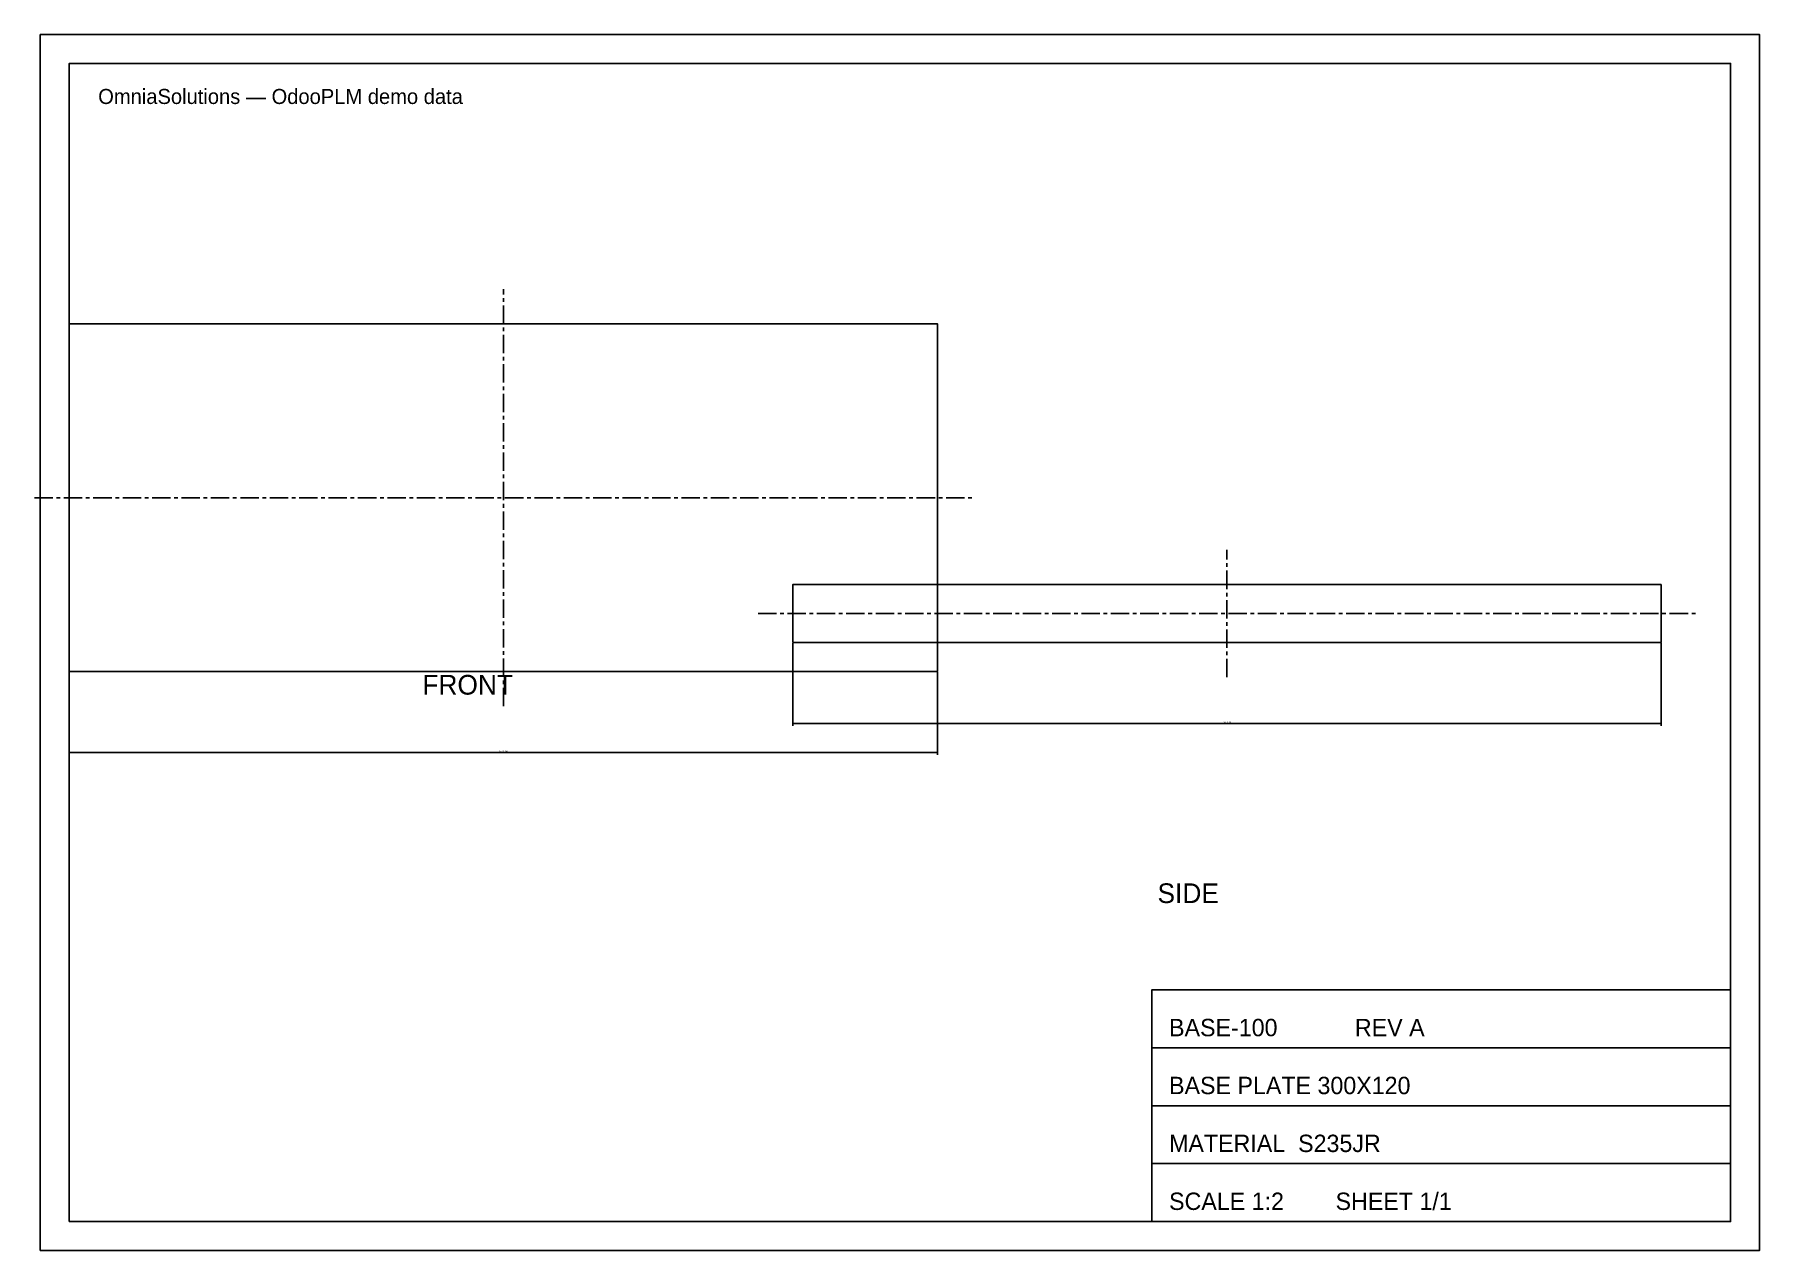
# Model space of a CAD drawing. Header units: metres. Extents: x -1 to 297, y 0 to 210.
import ezdxf

# ---------------------------------------------------------------- set-up
doc = ezdxf.new("R2010")
doc.units = ezdxf.units.M
doc.linetypes.add('CENTER', pattern=[5.08, 3.175, -0.635, 0.635, -0.635])
doc.styles.add('OpenSansCondensed-Light', font='OpenSansCondensed-Light.ttf')
doc.dimstyles.new('EZDXF', dxfattribs={"dimtxt": 0.25, "dimasz": 0.175, "dimexe": 0.375, "dimexo": 0.125, "dimgap": 0.1, "dimtad": 1, "dimlfac": 100, "dimzin": 12, "dimdsep": 46, "dimtxsty": 'OpenSansCondensed-Light', "dimblk": 'ARCHTICK', "dimcen": 2.5, "dimazin": 3, "dimtfac": 0.5, "dimtmove": 2, "dimatfit": 3})

# ---------------------------------------------------------------- blocks, each defined once
blk = doc.blocks.new('_ARCHTICK')
at = {"color": 0, "linetype": 'BYBLOCK', "const_width": 0.15}
blk.add_lwpolyline([(-0.5, -0.5), (0.5, 0.5)], dxfattribs=at)

msp = doc.modelspace()

# ---------------------------------------------------------------- linework, layer by layer
at = {"linetype": 'CENTER'}
for p, q in [((80, 93.99479), (80, 166.00521)), ((-1.00521, 130), (161.00521, 130)), ((205, 98.99649), (205, 121.00351)), ((123.99479, 110), (286.00521, 110))]:
    msp.add_line(p, q, dxfattribs=at)
for p, q in [((192, 35), (292, 35)), ((192, 25), (292, 25)), ((192, 15), (292, 15))]:
    msp.add_line(p, q)
for points in [[(0, 0), (297, 0), (297, 210), (0, 210)], [(5, 5), (292, 5), (292, 205), (5, 205)], [(4.99479, 99.99479), (155.00521, 99.99479), (155.00521, 160.00521), (4.99479, 160.00521)], [(129.99479, 104.99649), (280.00521, 104.99649), (280.00521, 115.00351), (129.99479, 115.00351)], [(192, 5), (292, 5), (292, 45), (192, 45)]]:
    msp.add_lwpolyline(points, close=True)

# ---------------------------------------------------------------- texts
for s, height, p in [('OmniaSolutions — OdooPLM demo data', 2.6, (10, 198)), ('FRONT', 3.4, (66, 96)), ('SIDE', 3.4, (193, 60)), ('BASE-100            REV A', 3, (195, 37)), ('BASE PLATE 300X120', 3, (195, 27)), ('MATERIAL  S235JR', 3, (195, 17)), ('SCALE 1:2        SHEET 1/1', 3, (195, 7))]:
    msp.add_text(s, height=height).set_placement(p)

# ---------------------------------------------------------------- dimensions: what is measured, and where the dimension line sits
for base, p1, p2 in [((129.99479, 90.99649), (129.99479, 104.99649), (280.00521, 104.99649)), ((4.99479, 85.99479), (4.99479, 99.99479), (155.00521, 99.99479))]:
    msp.add_linear_dim(base=base, p1=p1, p2=p2, dimstyle='EZDXF').render()

doc.saveas('drawing.dxf')
